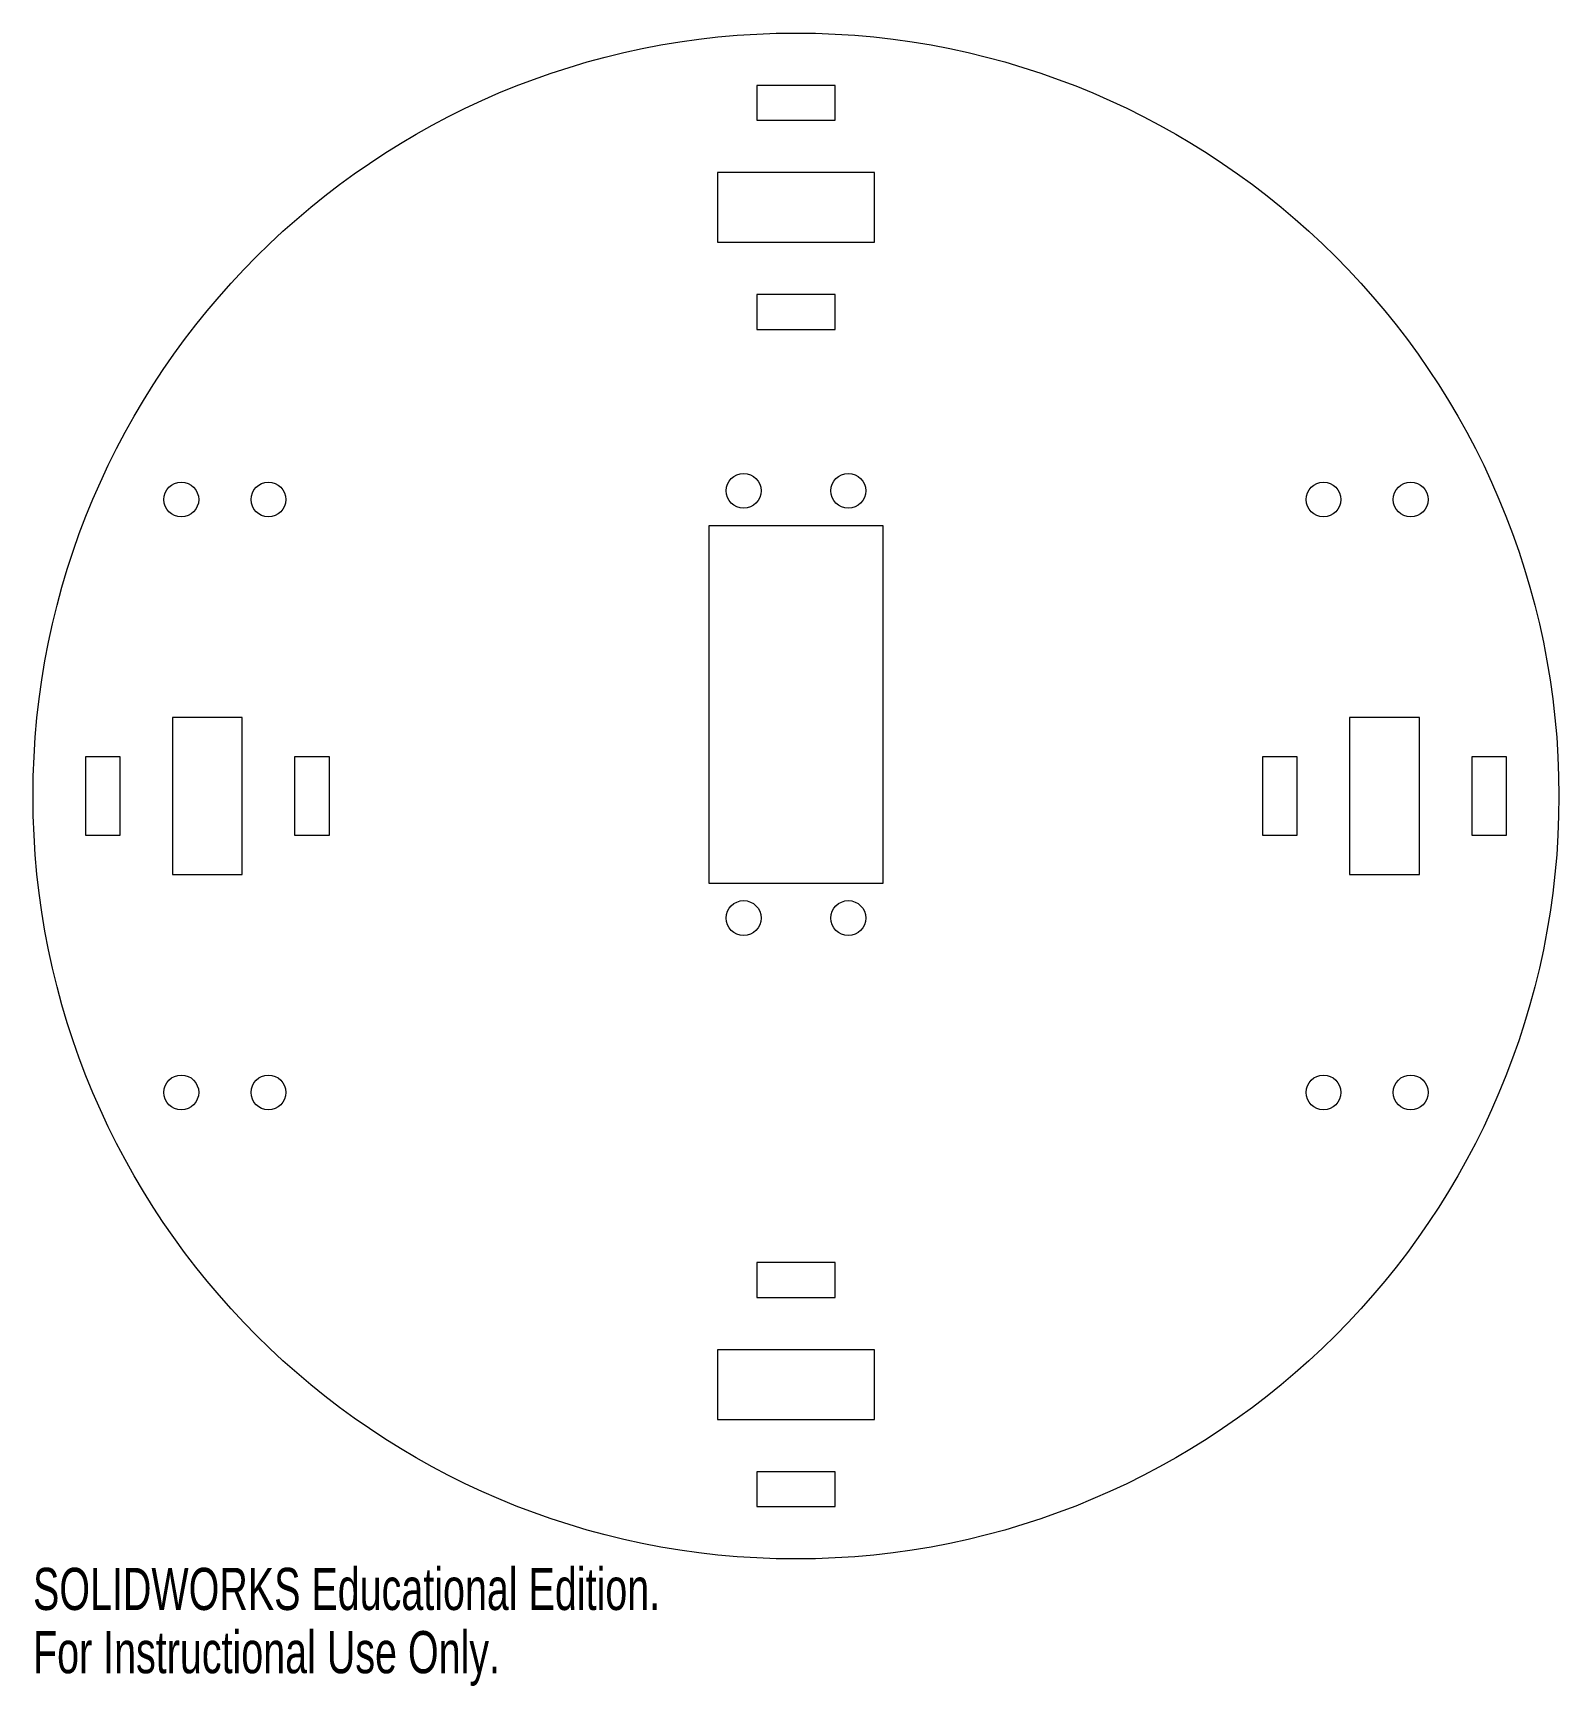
# Model space of a CAD drawing. Header units: millimetres. Extents: x -106 to 69, y -50 to 139.
import ezdxf

# ---------------------------------------------------------------- set-up
doc = ezdxf.new("R2010")
doc.units = ezdxf.units.MM
doc.styles.add('SLDTEXTSTYLE0', font='TXT', dxfattribs={"width": 0.7})

msp = doc.modelspace()

# ---------------------------------------------------------------- linework, layer by layer
at = {"color": 7, "linetype": 'Continuous', "lineweight": 15}
for p, q in [((-14.06, 133.47), (-23.06, 133.47)), ((-23.06, 133.47), (-23.06, 129.47)), ((-14.06, 129.47), (-14.06, 133.47)), ((-23.06, 129.47), (-14.06, 129.47)), ((-9.56, 123.47), (-27.56, 123.47)), ((-27.56, 123.47), (-27.56, 115.47)), ((-9.56, 115.47), (-9.56, 123.47)), ((-27.56, 115.47), (-9.56, 115.47)), ((-14.06, 109.47), (-23.06, 109.47)), ((-23.06, 109.47), (-23.06, 105.47)), ((-14.06, 105.47), (-14.06, 109.47)), ((-23.06, 105.47), (-14.06, 105.47)), ((-8.56, 82.97), (-28.56, 82.97)), ((-28.56, 82.97), (-28.56, 41.97)), ((-8.56, 41.97), (-8.56, 82.97)), ((-90.06, 60.97), (-90.06, 42.97)), ((-82.06, 60.97), (-90.06, 60.97)), ((-82.06, 42.97), (-82.06, 60.97)), ((52.94, 60.97), (44.94, 60.97)), ((44.94, 60.97), (44.94, 42.97)), ((52.94, 42.97), (52.94, 60.97)), ((-100.06, 56.47), (-100.06, 47.47)), ((-96.06, 56.47), (-100.06, 56.47)), ((-96.06, 47.47), (-96.06, 56.47)), ((-72.06, 56.47), (-76.06, 56.47)), ((-76.06, 56.47), (-76.06, 47.47)), ((-72.06, 47.47), (-72.06, 56.47)), ((34.94, 56.47), (34.94, 47.47)), ((38.94, 56.47), (34.94, 56.47)), ((38.94, 47.47), (38.94, 56.47)), ((62.94, 56.47), (58.94, 56.47)), ((58.94, 56.47), (58.94, 47.47)), ((62.94, 47.47), (62.94, 56.47)), ((-100.06, 47.47), (-96.06, 47.47)), ((-76.06, 47.47), (-72.06, 47.47)), ((34.94, 47.47), (38.94, 47.47)), ((58.94, 47.47), (62.94, 47.47)), ((-90.06, 42.97), (-82.06, 42.97)), ((-28.56, 41.97), (-8.56, 41.97)), ((44.94, 42.97), (52.94, 42.97)), ((-14.06, -1.53), (-23.06, -1.53)), ((-23.06, -1.53), (-23.06, -5.53)), ((-14.06, -5.53), (-14.06, -1.53)), ((-23.06, -5.53), (-14.06, -5.53)), ((-9.56, -11.53), (-27.56, -11.53)), ((-27.56, -11.53), (-27.56, -19.53)), ((-9.56, -19.53), (-9.56, -11.53)), ((-27.56, -19.53), (-9.56, -19.53)), ((-14.06, -25.53), (-23.06, -25.53)), ((-23.06, -25.53), (-23.06, -29.53)), ((-14.06, -29.53), (-14.06, -25.53)), ((-23.06, -29.53), (-14.06, -29.53))]:
    msp.add_line(p, q, dxfattribs=at)
for centre, radius in [((-18.56, 51.97), 87.5), ((-89.06, 85.97), 2), ((-79.06, 85.97), 2), ((-24.56, 86.97), 2), ((-12.56, 86.97), 2), ((41.94, 85.97), 2), ((51.94, 85.97), 2), ((-24.56, 37.97), 2), ((-12.56, 37.97), 2), ((-89.06, 17.97), 2), ((-79.06, 17.97), 2), ((41.94, 17.97), 2), ((51.94, 17.97), 2)]:
    msp.add_circle(centre, radius, dxfattribs=at)

# ---------------------------------------------------------------- texts
at = {"color": 7, "linetype": 'Continuous', "char_height": 4.8336, "attachment_point": 1, "style": 'SLDTEXTSTYLE0'}
for s, insert in [('SOLIDWORKS Educational Edition.', (-106.06, -36.55)), ('For Instructional Use Only.', (-106.06, -43.8))]:
    msp.add_mtext(s, dxfattribs=dict(at, insert=insert))

doc.saveas('drawing.dxf')
